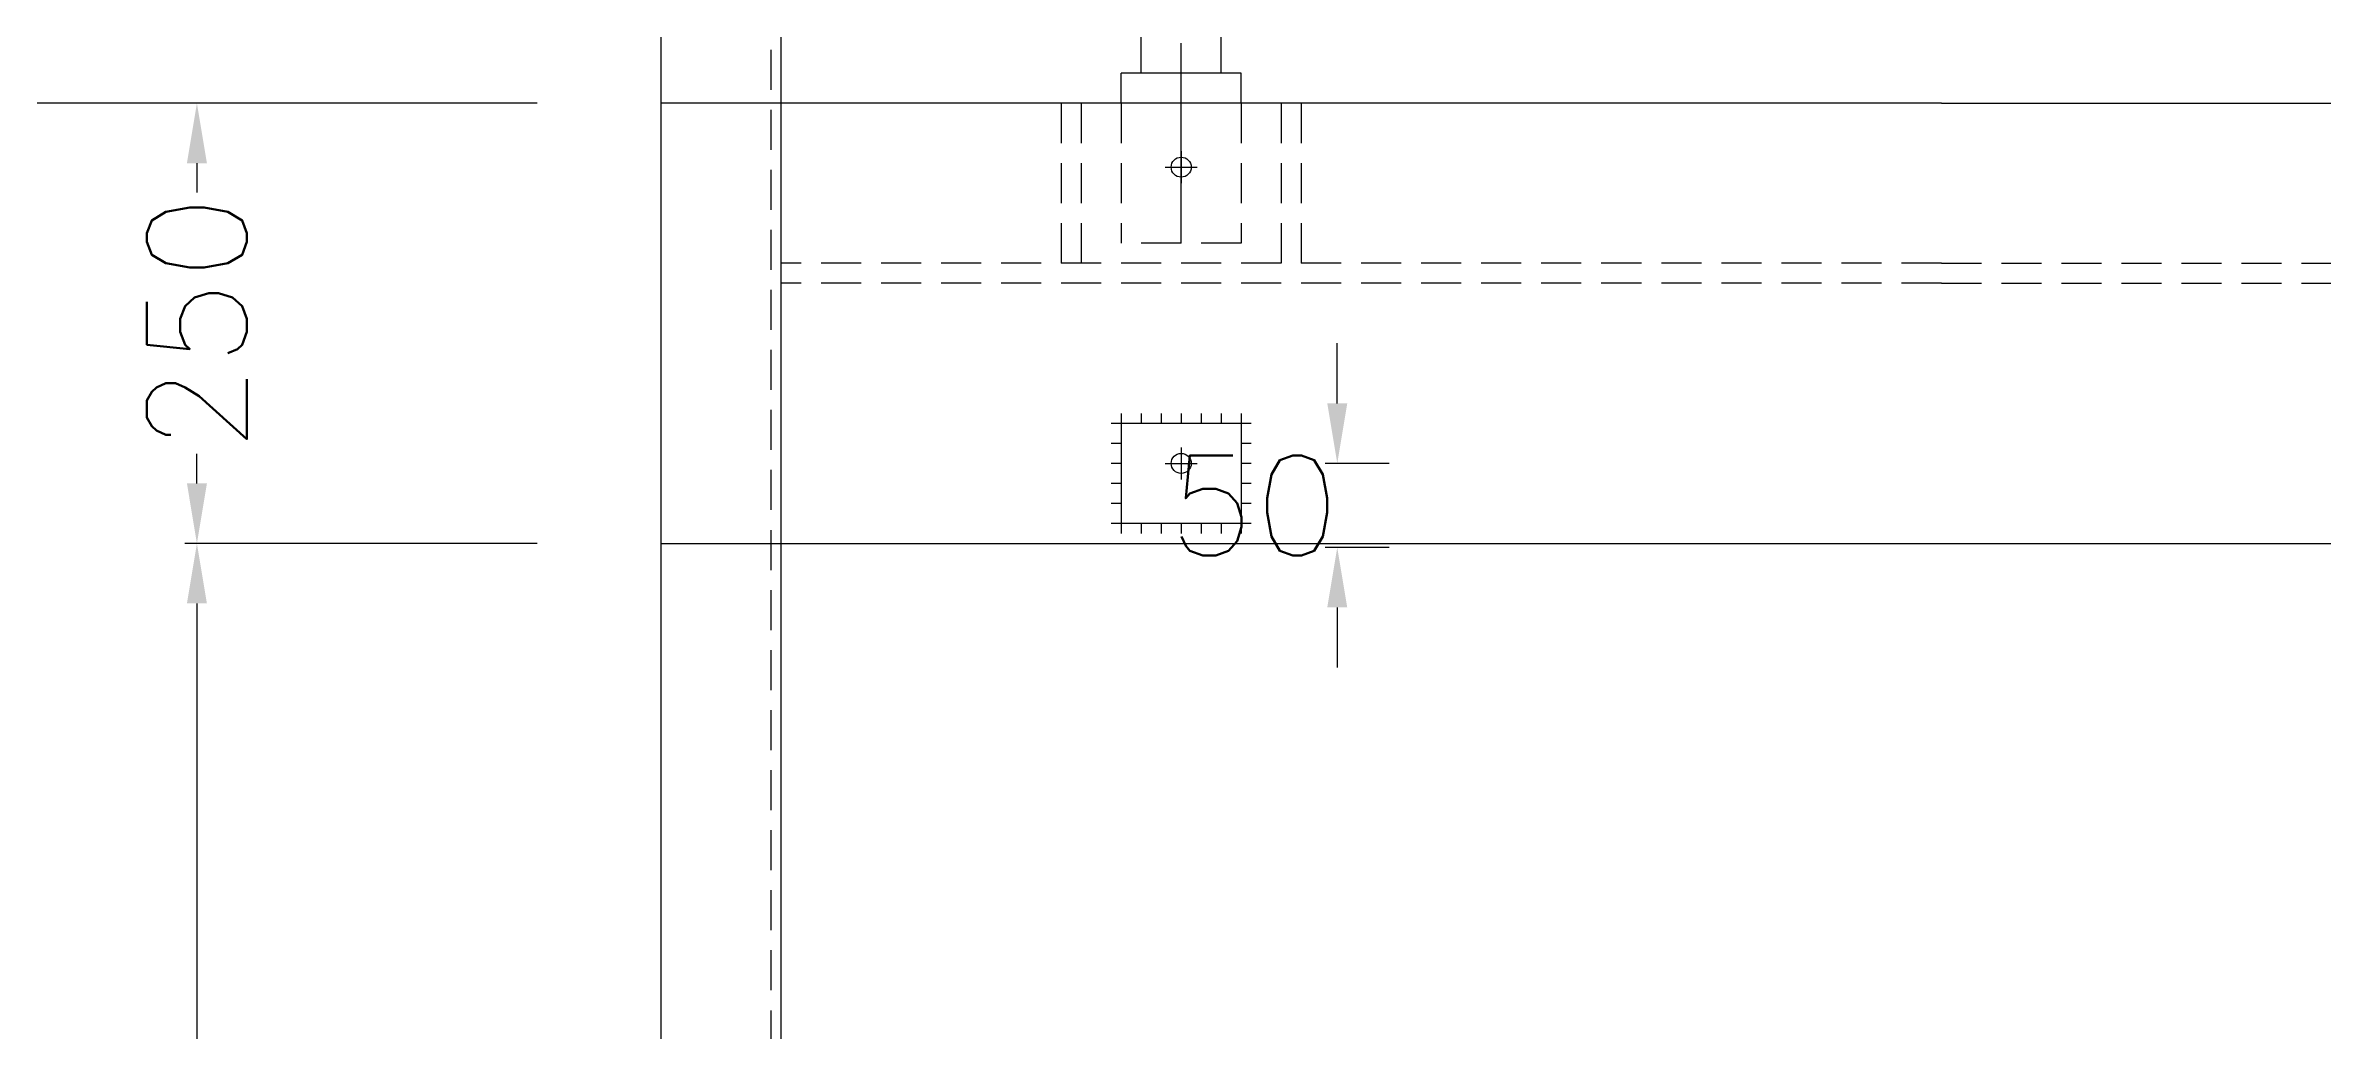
# Model space of a CAD drawing. Header units: metres. Extents: x 444 to 3227, y -3167 to -392.
# Drawn here: x 555 to 612, y -2142 to -2117.4 of the extents above; entities that cross this region are included whole.
import ezdxf

# ---------------------------------------------------------------- set-up
doc = ezdxf.new("R2010")
doc.units = ezdxf.units.M
doc.linetypes.add('CENTERX2', pattern=[4, 2.5, -0.5, 0.5, -0.5])
doc.linetypes.add('DASHEDX2', pattern=[1.5, 1, -0.5])
doc.layers.get('DEFPOINTS').update_dxf_attribs({"linetype": 'CONTINUOUS'})
doc.layers.add('BANGUNAN', color=7, linetype='CONTINUOUS')
doc.layers.add('DIMENSI', color=7, linetype='CONTINUOUS')
doc.styles.get("Standard").update_dxf_attribs({"font": 'Simplex.shx', "height": 2.5})
doc.dimstyles.new('Skala 200', dxfattribs={"dimtxt": 0.2, "dimasz": 1.5, "dimexe": 0.3, "dimexo": 0.1, "dimgap": 0.05, "dimtad": 3, "dimtih": 1, "dimtoh": 1, "dimdec": 0, "dimlfac": 2, "dimzin": 0, "dimdsep": 46, "dimtxsty": 'Standard', "dimcen": -0.2, "dimclrd": 8, "dimclre": 8, "dimclrt": 10, "dimadec": 0, "dimazin": 0, "dimtfac": 1, "dimtdec": 0, "dimtofl": 0, "dimtmove": 0, "dimatfit": 3, "dimfxl": 1, "dimtolj": 1, "dimtzin": 0, "dimarcsym": 0})

# ---------------------------------------------------------------- blocks, each defined once
blk = doc.blocks.new('*D143')
at = {"layer": 'DEFPOINTS', "color": 0}
for p in [(558.828, -2129.838), (564.028, -2129.838), (564.028, -2169.602)]:
    blk.add_point(p, dxfattribs=at)
at = {"layer": 'DIMENSI', "color": 8, "lineweight": -2}
for p, q in [((563.928, -2129.838), (558.528, -2129.838)), ((558.828, -2131.338), (558.828, -2143.599)), ((558.828, -2168.102), (558.828, -2155.842)), ((563.928, -2169.602), (558.528, -2169.602))]:
    blk.add_line(p, q, dxfattribs=at)
at = {"layer": 'DIMENSI', "color": 8}
for points in [[(558.578, -2131.338), (559.078, -2131.338), (558.828, -2129.838)], [(558.578, -2168.102), (559.078, -2168.102), (558.828, -2169.602)]]:
    blk.add_solid(points, dxfattribs=at)
at = {"layer": 'DIMENSI', "color": 10, "insert": (558.828, -2149.72), "char_height": 2.5, "attachment_point": 5, "rotation": 90}
blk.add_mtext('\\A1;700+V', dxfattribs=at)
blk = doc.blocks.new('*D137')
at = {"layer": 'DEFPOINTS', "color": 0}
for p in [(554.028, -2106.838), (560.128, -2106.838), (560.128, -2118.838)]:
    blk.add_point(p, dxfattribs=at)
at = {"layer": 'DIMENSI', "color": 8, "lineweight": -2}
for p, q in [((560.028, -2106.838), (553.728, -2106.838)), ((554.028, -2117.338), (554.028, -2108.338)), ((560.028, -2118.838), (553.728, -2118.838))]:
    blk.add_line(p, q, dxfattribs=at)
at = {"layer": 'DIMENSI', "color": 8}
for points in [[(553.778, -2108.338), (554.278, -2108.338), (554.028, -2106.838)], [(553.778, -2117.338), (554.278, -2117.338), (554.028, -2118.838)]]:
    blk.add_solid(points, dxfattribs=at)
at = {"layer": 'DIMENSI', "color": 10, "insert": (550.336, -2105.067), "char_height": 2.5, "attachment_point": 5, "rotation": 90}
blk.add_mtext('\\A1;H+W-V-1100', dxfattribs=at)
blk = doc.blocks.new('*D141')
at = {"layer": 'DEFPOINTS', "color": 0}
for p in [(558.828, -2118.838), (567.428, -2118.838), (567.428, -2129.838)]:
    blk.add_point(p, dxfattribs=at)
at = {"layer": 'DIMENSI', "color": 8, "lineweight": -2}
for p, q in [((567.328, -2118.838), (558.528, -2118.838)), ((558.828, -2120.338), (558.828, -2121.074)), ((558.828, -2128.338), (558.828, -2127.602)), ((567.328, -2129.838), (558.528, -2129.838))]:
    blk.add_line(p, q, dxfattribs=at)
at = {"layer": 'DIMENSI', "color": 8}
for points in [[(558.578, -2120.338), (559.078, -2120.338), (558.828, -2118.838)], [(558.578, -2128.338), (559.078, -2128.338), (558.828, -2129.838)]]:
    blk.add_solid(points, dxfattribs=at)
at = {"layer": 'DIMENSI', "color": 10, "insert": (558.828, -2124.338), "char_height": 2.5, "attachment_point": 5, "rotation": 90}
blk.add_mtext('\\A1;250', dxfattribs=at)
blk = doc.blocks.new('*D113')
at = {"layer": 'DEFPOINTS', "color": 0}
for p in [(587.328, -2127.838), (588.728, -2127.838), (588.728, -2129.938)]:
    blk.add_point(p, dxfattribs=at)
at = {"layer": 'DIMENSI', "color": 8, "lineweight": -2}
for p, q in [((587.328, -2126.338), (587.328, -2124.838)), ((588.628, -2127.838), (587.028, -2127.838)), ((588.628, -2129.938), (587.028, -2129.938)), ((587.328, -2131.438), (587.328, -2132.938))]:
    blk.add_line(p, q, dxfattribs=at)
at = {"layer": 'DIMENSI', "color": 8}
for points in [[(587.078, -2126.338), (587.578, -2126.338), (587.328, -2127.838)], [(587.078, -2131.438), (587.578, -2131.438), (587.328, -2129.938)]]:
    blk.add_solid(points, dxfattribs=at)
at = {"layer": 'DIMENSI', "color": 10, "insert": (585.254, -2128.888), "char_height": 2.5, "attachment_point": 5}
blk.add_mtext('\\A1;50', dxfattribs=at)

msp = doc.modelspace()

# ---------------------------------------------------------------- linework, layer by layer
at = {"layer": 'BANGUNAN', "color": 1, "linetype": 'ByBlock'}
for p, q in [((582.42763, -2118.08783), (582.42763, -2088.92943)), ((584.42763, -2118.08783), (584.42763, -2088.92943))]:
    msp.add_line(p, q, dxfattribs=at)
at = {"layer": 'BANGUNAN', "color": 1, "linetype": 'CENTERX2', "ltscale": 2}
msp.add_line((583.42763, -2122.33783), (583.42763, -2088.92943), dxfattribs=at)
at = {"layer": 'BANGUNAN', "color": 3}
msp.add_line((570.42763, -2199.50236), (570.42763, -2105.83783), dxfattribs=at)
at = {"layer": 'BANGUNAN', "color": 2, "linetype": 'DASHEDX2'}
for p, q in [((573.17763, -2199.50236), (573.17763, -2106.58783)), ((580.42763, -2118.83783), (580.42763, -2122.83783)), ((580.92763, -2118.83783), (580.92763, -2122.83783)), ((581.92763, -2118.83783), (581.92763, -2122.33783)), ((584.92763, -2118.83783), (584.92763, -2122.33783)), ((585.92763, -2118.83783), (585.92763, -2122.83783)), ((586.42763, -2118.83783), (586.42763, -2122.83783)), ((584.92763, -2122.33783), (581.92763, -2122.33783)), ((602.42763, -2122.83783), (573.42763, -2122.83783)), ((602.42763, -2122.83783), (876.42763, -2122.83783)), ((602.42763, -2123.33783), (573.42763, -2123.33783)), ((602.42763, -2123.33783), (876.42763, -2123.33783))]:
    msp.add_line(p, q, dxfattribs=at)
at = {"layer": 'BANGUNAN', "color": 2}
for p, q in [((573.42763, -2199.50236), (573.42763, -2106.83783)), ((584.92763, -2118.08783), (581.92763, -2118.08783)), ((602.42763, -2118.83783), (570.42763, -2118.83783)), ((602.42763, -2118.83783), (876.42763, -2118.83783))]:
    msp.add_line(p, q, dxfattribs=at)
at = {"layer": 'BANGUNAN', "color": 2, "linetype": 'ByBlock'}
for p, q in [((581.92763, -2118.83783), (581.92763, -2118.08783)), ((584.92763, -2118.83783), (584.92763, -2118.08783)), ((581.92763, -2126.58783), (581.92763, -2129.33783)), ((581.92763, -2126.58783), (581.92763, -2129.58783)), ((582.42763, -2126.58783), (582.42763, -2126.83783)), ((582.92763, -2126.58783), (582.92763, -2126.83783)), ((583.42763, -2126.58783), (583.42763, -2126.83783)), ((583.92763, -2126.58783), (583.92763, -2126.83783)), ((584.42763, -2126.58783), (584.42763, -2126.83783)), ((584.92763, -2126.58783), (584.92763, -2129.58783)), ((581.92763, -2126.83783), (581.67763, -2126.83783)), ((585.17763, -2126.83783), (581.92763, -2126.83783)), ((581.92763, -2127.33783), (581.67763, -2127.33783)), ((585.17763, -2127.33783), (584.92763, -2127.33783)), ((581.92763, -2127.83783), (581.67763, -2127.83783)), ((585.17763, -2127.83783), (584.92763, -2127.83783)), ((581.92763, -2128.33783), (581.67763, -2128.33783)), ((581.92763, -2128.83783), (581.67763, -2128.83783)), ((585.17763, -2128.33783), (584.92763, -2128.33783)), ((585.17763, -2128.83783), (584.92763, -2128.83783)), ((581.92763, -2129.33783), (581.67763, -2129.33783)), ((584.92763, -2129.33783), (581.92763, -2129.33783)), ((582.42763, -2129.33783), (582.42763, -2129.58783)), ((582.92763, -2129.33783), (582.92763, -2129.58783)), ((583.42763, -2129.33783), (583.42763, -2129.58783)), ((583.92763, -2129.33783), (583.92763, -2129.58783)), ((584.42763, -2129.33783), (584.42763, -2129.58783)), ((585.17763, -2129.33783), (584.92763, -2129.33783)), ((570.42763, -2129.83783), (876.42763, -2129.83783))]:
    msp.add_line(p, q, dxfattribs=at)
at = {"layer": 'BANGUNAN', "color": 1}
for p, q in [((583.42763, -2120.03783), (583.42763, -2120.83783)), ((583.02763, -2120.43783), (583.82763, -2120.43783)), ((583.42763, -2127.43783), (583.42763, -2128.23783)), ((583.02763, -2127.83783), (583.82763, -2127.83783))]:
    msp.add_line(p, q, dxfattribs=at)
for centre in [(583.42763, -2120.43783), (583.42763, -2127.83783)]:
    msp.add_circle(centre, 0.25, dxfattribs=at)

# ---------------------------------------------------------------- dimensions: what is measured, and where the dimension line sits
at = {"layer": 'DIMENSI'}
dim = msp.add_linear_dim(base=(554.02763, -2106.83783), p1=(560.12763, -2118.83783), p2=(560.12763, -2106.83783), angle=90, text='H+W-V-1100', dimstyle='Skala 200', override={"dimtmove": 2}, dxfattribs=at)
dim.commit()
dim.dimension.update_dxf_attribs({"geometry": '*D137', "text_midpoint": (550.33566, -2105.06659), "dimtype": 161, "text_rotation": 90})
for p1, p2, distance, text, picture, middle in [((567.42763, -2129.83783), (567.42763, -2118.83783), 8.6, '250', '*D141', (558.82763, -2124.33783)), ((564.02763, -2169.60236), (564.02763, -2129.83783), 5.2, '700+V', '*D143', (558.82763, -2149.72009))]:
    dim = msp.add_aligned_dim(p1=p1, p2=p2, distance=distance, text=text, dimstyle='Skala 200', dxfattribs=at)
    dim.commit()
    dim.dimension.update_dxf_attribs({"geometry": picture, "text_midpoint": middle, "text_rotation": 90})
dim = msp.add_linear_dim(base=(587.32763, -2127.83783), p1=(588.72763, -2129.93783), p2=(588.72763, -2127.83783), angle=90, text='50', dimstyle='Skala 200', dxfattribs=at)
dim.commit()
dim.dimension.update_dxf_attribs({"geometry": '*D113', "text_midpoint": (587.32763, -2128.88783), "dimtype": 161})

doc.saveas('drawing.dxf')
